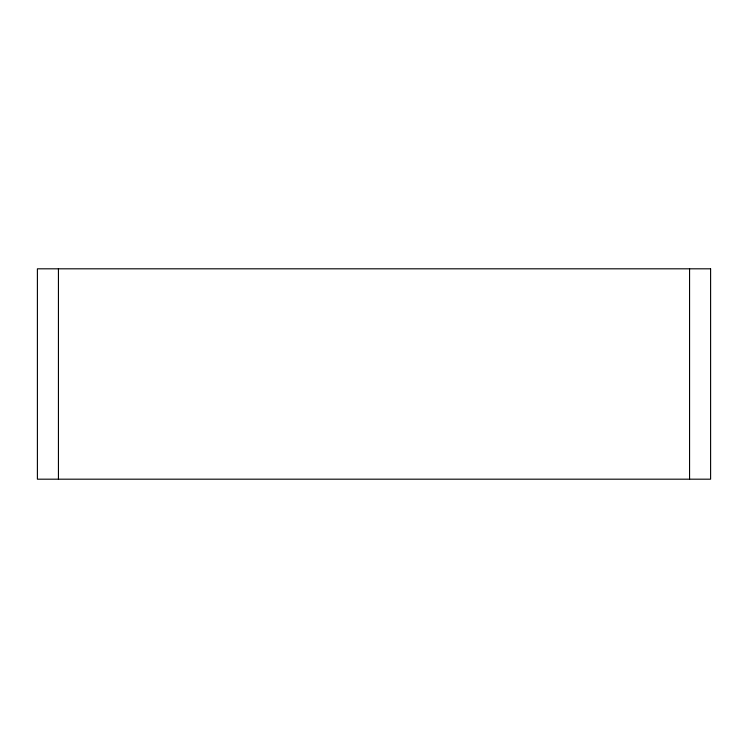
<?xml version="1.0" encoding="UTF-8"?>
<svg xmlns="http://www.w3.org/2000/svg" width="748" height="748" viewBox="0 0 748 748"><rect width="100%" height="100%" fill="white"/><g stroke="black" fill="none" stroke-linecap="round" stroke-linejoin="round"><path stroke-width="1.12" d="M689.562 268.812L689.562 479.188M58.438 268.812L58.438 479.188M710.6 268.812L37.4 268.812L37.4 479.188L710.6 479.188L710.6 268.812"/></g></svg>
